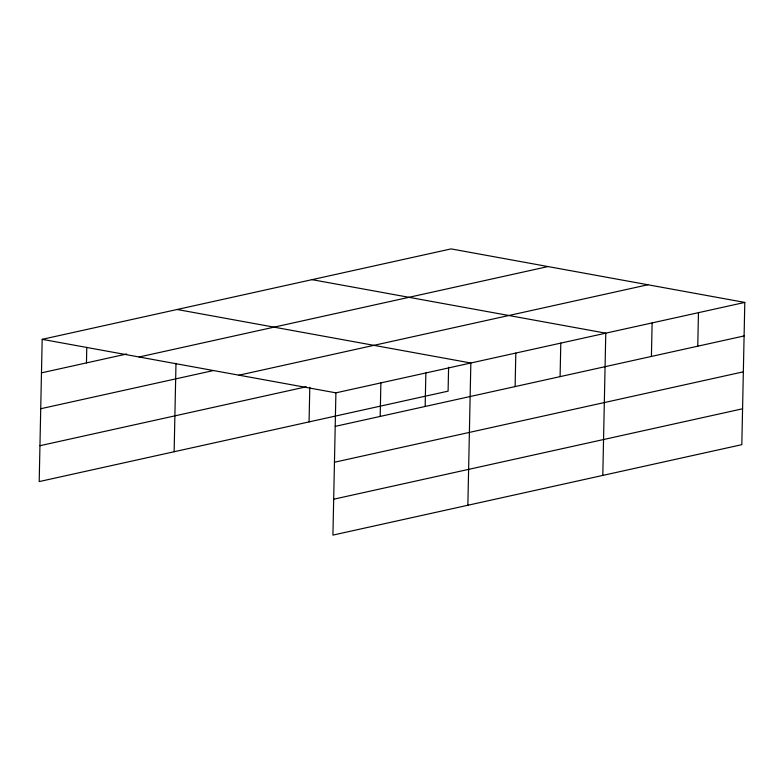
<?xml version="1.0" encoding="UTF-8"?>
<svg xmlns="http://www.w3.org/2000/svg" width="784" height="784" viewBox="0 0 784 784"><rect width="100%" height="100%" fill="white"/><g stroke="black" fill="none" stroke-linecap="round" stroke-linejoin="round"><path stroke-width="1.18" d="M744.8 302.418L335.905 392.843L332.926 535.1L741.821 444.665L744.8 302.418L451.074 248.9L42.179 339.335L39.2 481.582L448.095 391.157L448.595 367.235M86.456 362.904L86.779 347.341M174.136 451.741L175.988 363.345M309.072 421.9L309.798 387.218M380.181 416.422L380.877 382.896M425.153 406.475L425.859 372.949M467.862 505.259L470.841 363.002L177.115 309.494M515.117 386.581L515.813 353.055M560.09 376.634L560.795 343.108M602.798 475.418L605.777 333.161L312.052 279.653M651.416 356.436L652.121 322.92M697.76 346.185L698.456 312.669M41.474 372.851L126.704 354.005M139.111 356.994L548.006 266.56M40.729 408.729L213.542 370.518M238.973 375.183L647.868 284.759M39.955 445.704L306.27 386.806M335.199 426.369L744.094 335.944M334.445 462.246L743.35 371.822M333.67 499.212L742.575 408.787M42.179 339.335L335.905 392.843"/></g></svg>
